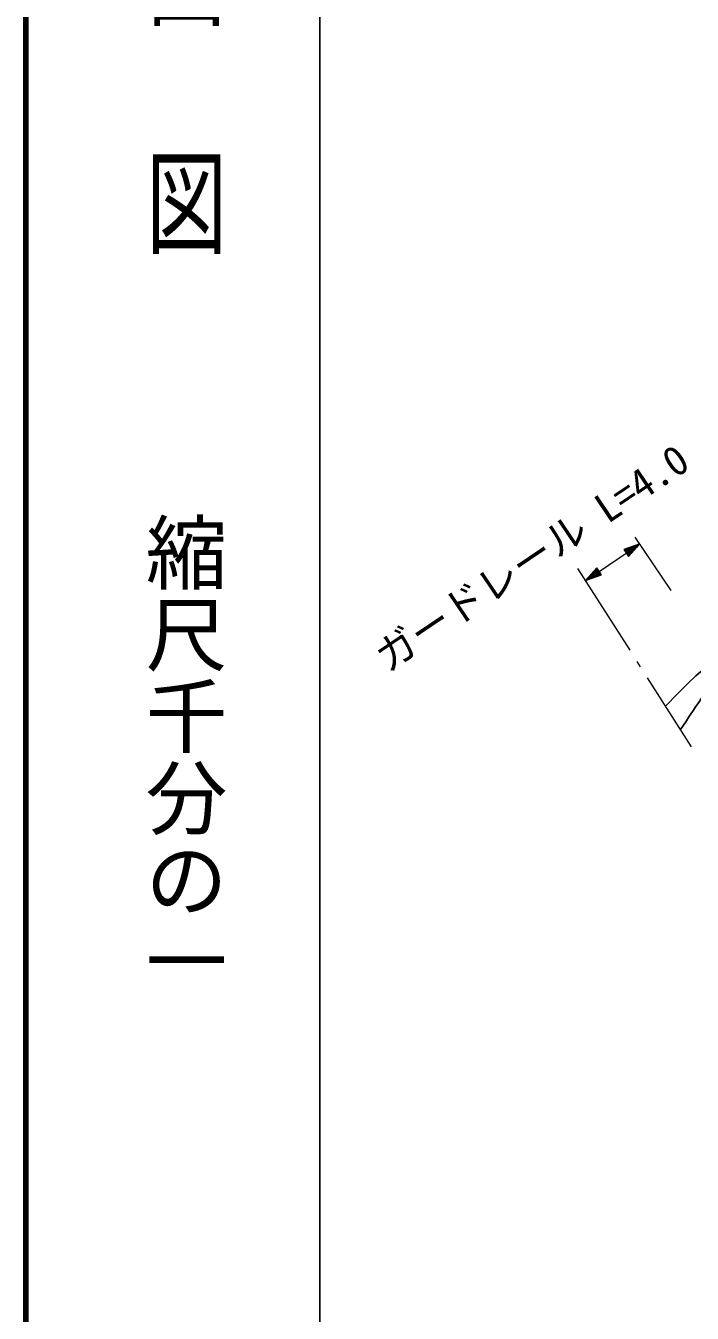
# Model space of a CAD drawing. Units: millimetres, scale not verified. Extents: x 40000 to 680000, y 20000 to 380000.
# Drawn here: x 40000 to 80800, y 241940 to 320746 of the extents above; entities that cross this region are included whole.
import ezdxf
from ezdxf.enums import TextEntityAlignment as Align

# ---------------------------------------------------------------- set-up
doc = ezdxf.new("R2010")
doc.units = ezdxf.units.MM
doc.header["$LTSCALE"] = 1000
for name, color, linetype, lineweight in [('M-BGD', 7, 'Continuous', 25), ('M-BGD-HTXT', 7, 'Continuous', 13), ('M-STR-HTXT', 7, 'Continuous', 13), ('M-TTL', 2, 'Continuous', 140), ('M-TTL-BAND', 7, 'Continuous', 25)]:
    doc.layers.add(name, color=color, linetype=linetype, lineweight=lineweight)
doc.styles.add('@ＭＳ ゴシック', font='')
doc.styles.add('ＭＳ ゴシック', font='')
doc.styles.get('@ＭＳ ゴシック').set_extended_font_data('@MS Gothic')
doc.styles.get('ＭＳ ゴシック').set_extended_font_data('MS Gothic')

msp = doc.modelspace()

# ---------------------------------------------------------------- linework, layer by layer
at = {"layer": 'M-BGD'}
for points, knots in [([(80089, 277663), (81117, 279222), (81401, 279705), (82396, 280893), (83029, 281649), (83383, 282076), (84091, 282762), (84660, 283314), (84873, 283499), (85611, 284108)], [0, 0, 0, 0, 1, 1, 1, 2, 2, 2, 3, 3, 3, 3]), ([(79169, 279107), (79897, 279856), (80089, 280058), (80702, 280644), (81200, 281120), (81367, 281273), (81998, 281840)], [0, 0, 0, 0, 1, 1, 1, 2, 2, 2, 2])]:
    msp.add_open_spline(points, degree=3, knots=knots, dxfattribs=at)
at = {"layer": 'M-BGD-HTXT'}
for p, q in [((76994, 282516), (73793, 287534)), ((77639, 281504), (77424, 281842)), ((80758, 276615), (78069, 280830))]:
    msp.add_line(p, q, dxfattribs=at)
at = {"layer": 'M-STR-HTXT'}
for p, q in [((79513, 286181), (77307, 289447)), ((75096, 287350), (76758, 288472)), ((77587, 289032), (76618, 288680)), ((76618, 288680), (76898, 288265)), ((76812, 288750), (76646, 288638)), ((76674, 288597), (77006, 288821)), ((77199, 288891), (76702, 288555)), ((76730, 288514), (77393, 288962)), ((77587, 289032), (76758, 288472)), ((76786, 288431), (77449, 288879)), ((77311, 288725), (76814, 288390)), ((76842, 288348), (77173, 288572)), ((77587, 289032), (76898, 288265)), ((77036, 288419), (76870, 288307)), ((74268, 286790), (74956, 287557)), ((74268, 286790), (75096, 287350)), ((74268, 286790), (75236, 287142)), ((75068, 287391), (74406, 286943)), ((75124, 287308), (74462, 286860)), ((74543, 287096), (75040, 287432)), ((74655, 286931), (75152, 287267)), ((75012, 287474), (74681, 287250)), ((74819, 287403), (74984, 287515)), ((75180, 287225), (74849, 287001)), ((75236, 287142), (74956, 287557)), ((75043, 287072), (75208, 287184))]:
    msp.add_line(p, q, dxfattribs=at)
at = {"layer": 'M-TTL'}
msp.add_line((40000, 380000), (40000, 20000), dxfattribs=at)
at = {"layer": 'M-TTL-BAND'}
msp.add_line((58000, 370000), (58000, 20000), dxfattribs=at)

# ---------------------------------------------------------------- texts
at = {"layer": 'M-STR-HTXT', "style": 'ＭＳ ゴシック'}
msp.add_text('ガードレール L=4.0', height=1833, rotation=34.047, dxfattribs=at).set_placement((71785, 286965), align=Align.BOTTOM_CENTER)
at = {"layer": 'M-TTL-BAND', "style": '@ＭＳ ゴシック', "width": 1.4}
msp.add_text('平  面  図', height=3666, rotation=270, dxfattribs=at).set_placement((49777, 306475), align=Align.MIDDLE_RIGHT)
at = {"layer": 'M-TTL-BAND', "style": '@ＭＳ ゴシック'}
msp.add_text('縮尺千分の一', height=3666, rotation=270, dxfattribs=at).set_placement((49777, 261030), align=Align.MIDDLE_RIGHT)

doc.saveas('drawing.dxf')
